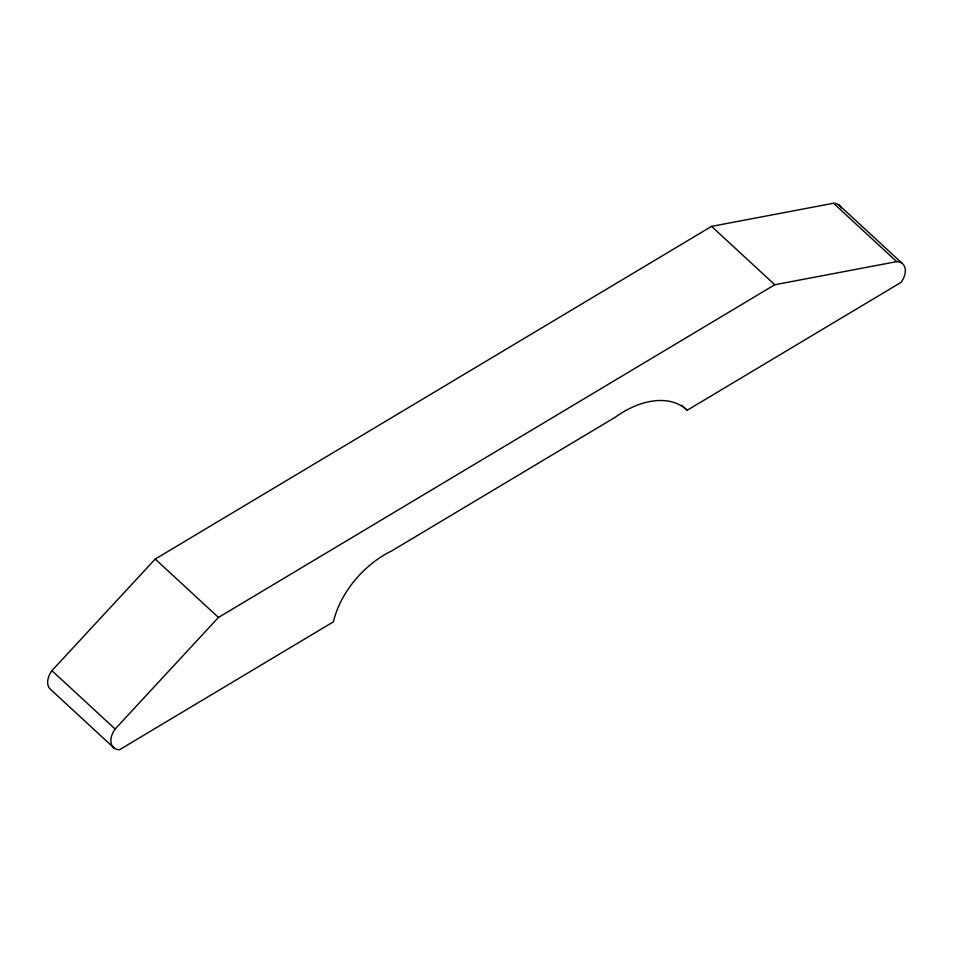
<?xml version="1.0" encoding="UTF-8"?>
<svg xmlns="http://www.w3.org/2000/svg" width="953" height="953" viewBox="0 0 953 953"><rect width="100%" height="100%" fill="white"/><g stroke="black" fill="none" stroke-linecap="round" stroke-linejoin="round"><path stroke-width="1.43" d="M113.979 747.95L50.759 689.579A18.071 11.627 -47.3 0 1 51.915 670.65L155.22 559.066L711.557 226.373L833.494 203.251A18.071 11.627 -47.3 0 1 841.285 207.992M115.134 729.021L218.44 617.449L774.777 284.744L896.713 261.622A18.071 11.627 -47.3 0 1 901.085 282.35L687.149 410.29A77.133 49.651 -47.3 0 0 615.221 417.247L391.874 550.81A77.133 49.651 -47.3 0 0 333.443 621.809L119.506 749.749A18.071 11.627 -47.3 0 1 115.134 729.021L51.915 670.65M839.021 205.05L902.241 263.421M833.494 203.251L896.713 261.622M711.557 226.373L774.777 284.744M681.693 405.263L687.149 410.29M155.22 559.066L218.44 617.449"/></g></svg>
